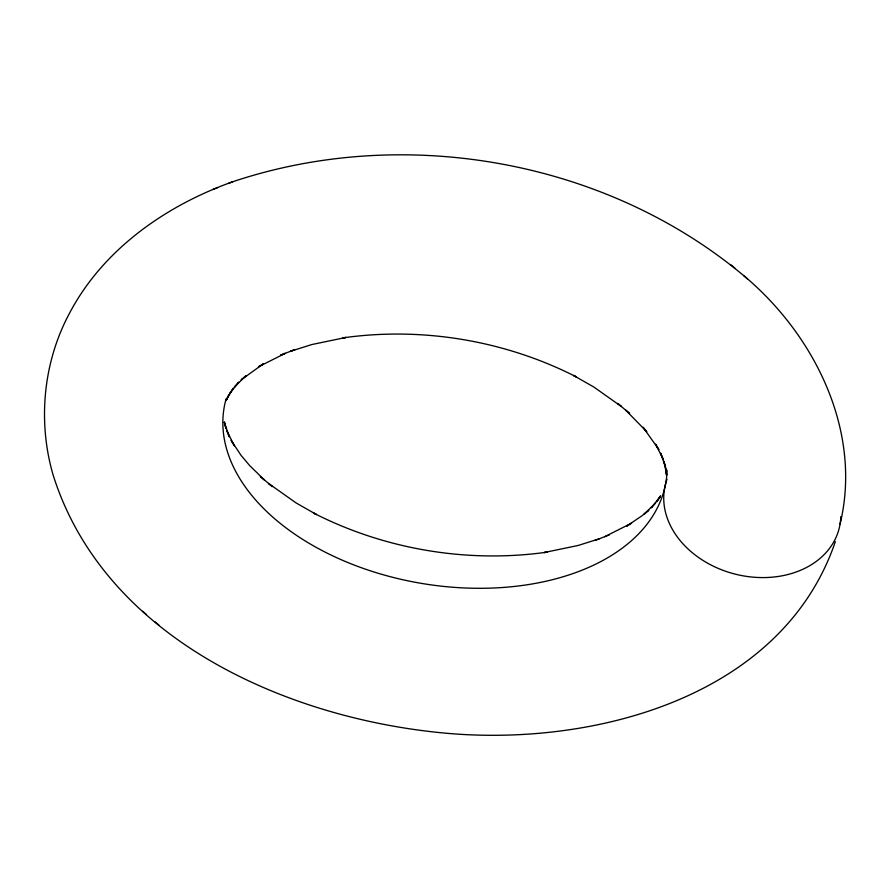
<?xml version="1.0" encoding="UTF-8"?>
<svg xmlns="http://www.w3.org/2000/svg" width="890" height="890" viewBox="0 0 890 890"><rect width="100%" height="100%" fill="white"/><g stroke="black" fill="none" stroke-linecap="round" stroke-linejoin="round"><path stroke-width="1.33" d="M840.082 524.077C862.544 430.971 814.417 334.607 743.528 275.466M835.343 541.665C782.499 696.659 595.633 746.054 448.304 733.416C288.694 719.598 104.931 639.498 53.111 474.993C37.669 421.938 43.054 363.053 69.031 314.148C102.506 249.767 165.629 205.601 232.802 181.727C405.061 123.999 608.782 160.389 747.422 278.77M226.182 400.589L229.03 394.415L226.093 400.289L233.247 388.251L229.587 393.714L238.698 382.211L234.382 387.072L245.974 375.747L241.157 379.819L263.362 363.832L258.411 366.847L285.301 353.319L280.539 355.177L295.079 349.503L290.574 351.261L311.767 344.564L345.943 337.444L342.639 337.911C422.071 326.586 505.019 340.458 576.464 376.959L573.505 375.447L593.897 387.072L621.387 406.53L617.693 403.404L629.619 413.494L625.726 410.19L646.763 431.717L643.069 427.256L658.867 449.606L655.641 444.188L663.195 459.251L660.692 453.244L665.676 467.673L663.973 461.298L666.677 475.004L665.809 468.485L666.41 475.249M660.558 495.819L656.753 501.76L660.413 496.297L651.302 507.801L655.619 502.939L644.026 514.264L648.843 510.193L641.935 515.811L626.638 526.179L631.589 523.164L604.699 536.692M212.921 189.481L217.683 187.623M228.285 183.485L232.802 181.727M594.921 540.508L609.461 534.834M599.426 538.75L578.222 545.448L544.057 552.568L547.35 552.1C467.929 563.414 384.981 549.542 313.536 513.041L316.495 514.565L296.103 502.939L268.613 483.481L272.307 486.608L260.381 476.517L264.274 479.821L249.723 465.648L241.112 455.424L231.133 440.405L234.359 445.823L226.805 430.76L229.309 436.768L224.325 422.338L226.027 428.713L224.425 421.86M731.124 264.975L734.817 268.113M142.578 611.241L146.472 614.545M155.194 621.899L158.876 625.025M840.805 516.612A89.612 69.743 14.1 0 1 739.19 575.062A89.612 69.743 14.1 0 1 667.022 479.31M667.1 470.332A224.013 140.364 9.5 0 1 423.473 583.718A224.013 140.364 9.5 0 1 226.16 398.653"/></g></svg>
